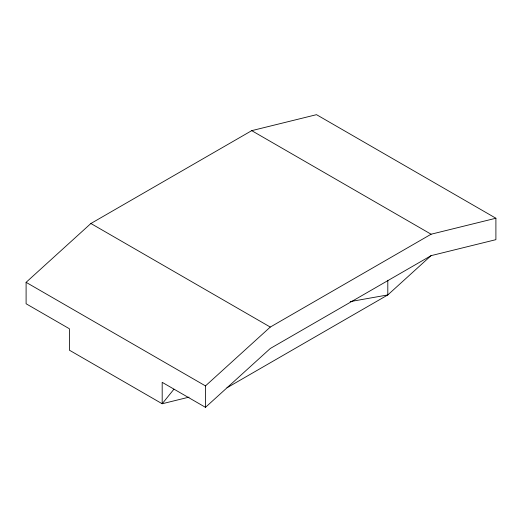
<?xml version="1.0" encoding="UTF-8"?>
<svg xmlns="http://www.w3.org/2000/svg" width="522" height="522" viewBox="0 0 522 522"><rect width="100%" height="100%" fill="white"/><g stroke="black" fill="none" stroke-linecap="round" stroke-linejoin="round"><path stroke-width="0.78" d="M173.917 389.223L162.185 403.76L69.4 350.19L69.4 328.762L26.1 303.765L26.1 282.337L90.893 223.501L251.721 130.65L316.515 114.67L495.9 218.235L495.9 239.663L431.107 255.643L270.279 348.494L205.485 407.33L162.185 382.332L162.185 403.76L189.049 397.138M205.485 407.33L205.485 385.902L270.279 327.066L431.107 234.215L495.9 218.235M431.002 255.702L387.807 294.93L226.979 387.781M350.197 301.605L387.807 294.93L387.807 280.281M251.721 130.65L431.107 234.215M90.893 223.501L270.279 327.066M26.1 282.337L205.485 385.902"/></g></svg>
